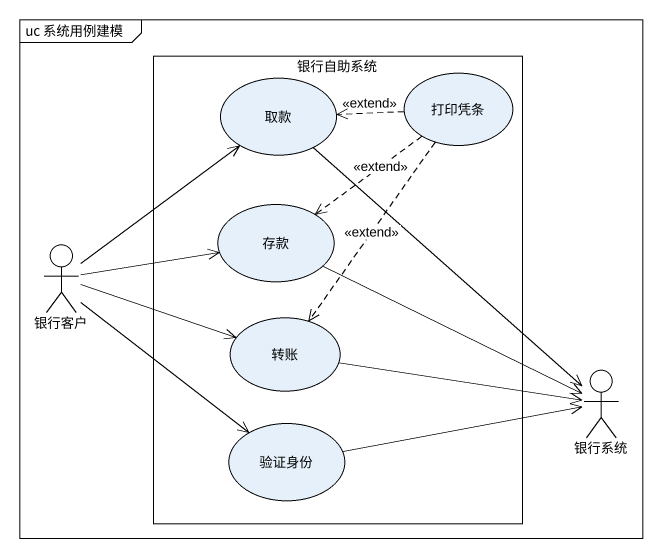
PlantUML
@startuml
mainframe uc 系统用例建模
rectangle 银行自助系统 {
  usecase 取款
  usecase 打印凭条
  usecase 存款
  usecase 转账
  usecase 验证身份
}
actor 银行客户
actor 银行系统
取款 --> 银行系统
打印凭条 .left.> 取款 : <<extend>>
打印凭条 ..> 存款 : <<extend>>
打印凭条 ..> 转账 : <<extend>>
存款 -right-> 银行系统
银行客户 -up-> 取款
银行客户 -right-> 存款
银行客户 -right-> 转账
银行客户 --> 验证身份
转账 -right-> 银行系统
验证身份 -right-> 银行系统
@enduml
